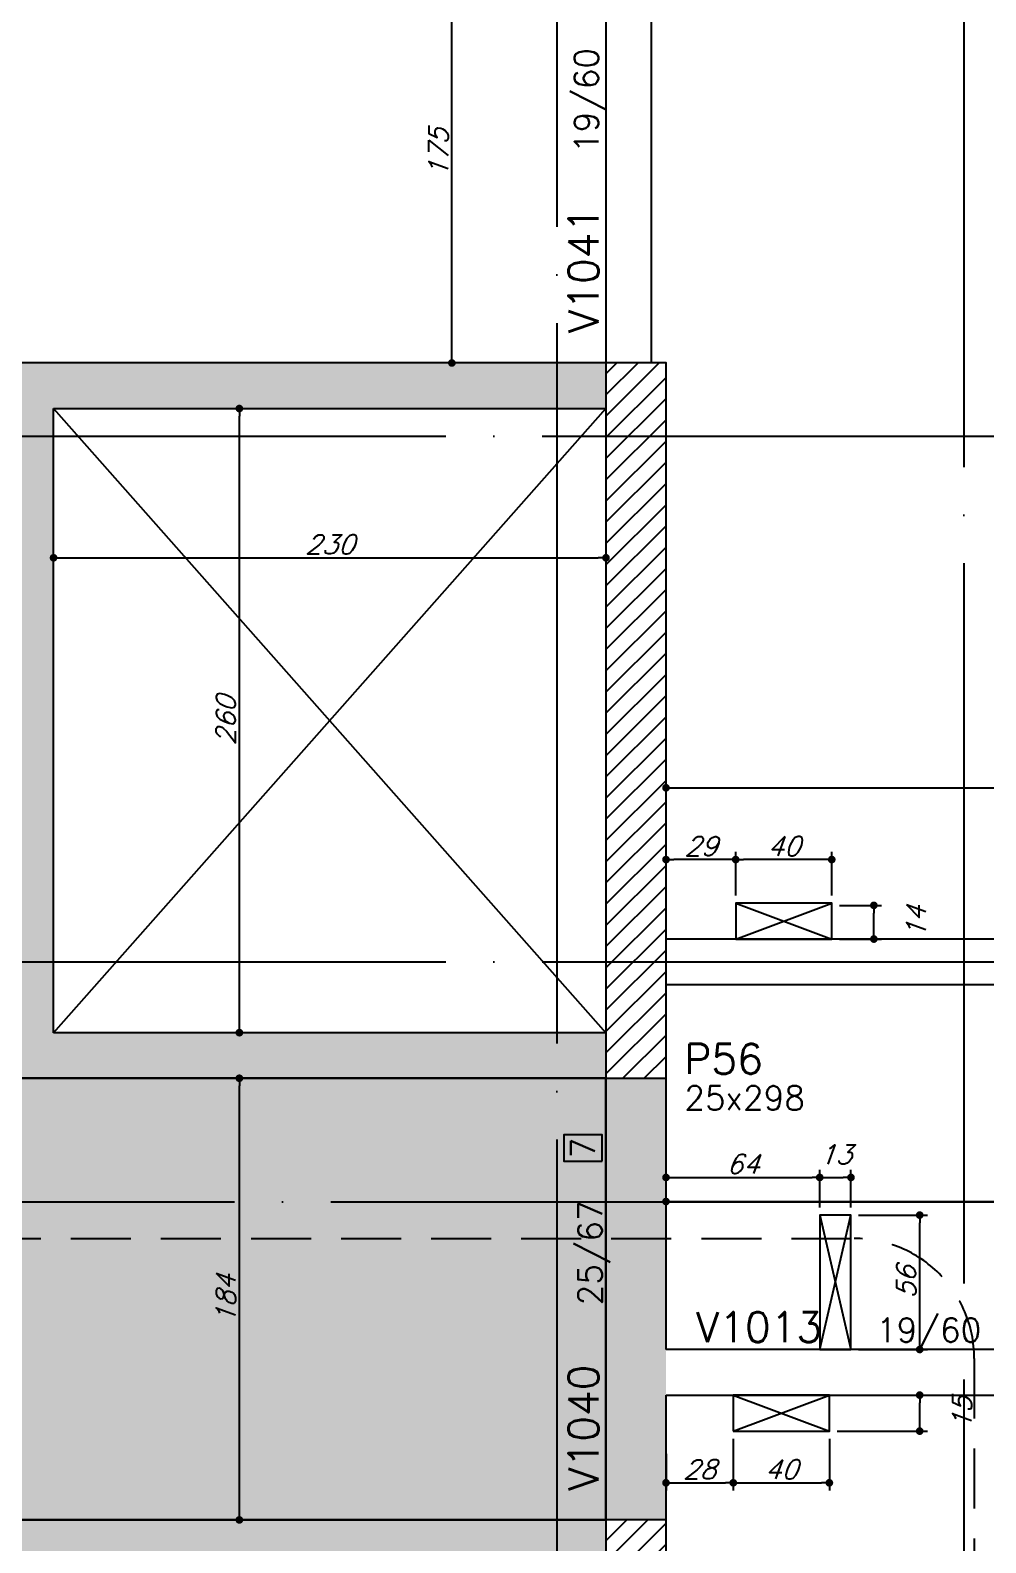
# Model space of a CAD drawing. Extents: x -4723 to 4922, y -2048 to 2452.
# Drawn here: x -1479 to -1081, y 413 to 1043 of the extents above; entities that cross this region are included whole.
import ezdxf
from ezdxf.enums import TextEntityAlignment as Align

# ---------------------------------------------------------------- set-up
doc = ezdxf.new("R2010")
doc.units = 0
doc.header["$LTSCALE"] = 50
doc.header["$MEASUREMENT"] = 0
doc.linetypes.add('DASHED', pattern=[0.75, 0.5, -0.25])
doc.linetypes.add('EIXO', pattern=[6.8, 6, -0.4, 0, -0.4])
doc.layers.get('0').update_dxf_attribs({"linetype": 'CONTINUOUS'})
doc.layers.get('DEFPOINTS').update_dxf_attribs({"linetype": 'CONTINUOUS'})
for name, color, linetype in [('242', 3, 'CONTINUOUS'), ('F-AUX-RED', 1, 'CONTINUOUS'), ('F-COTAS', 106, 'CONTINUOUS'), ('F-COTAS-FUROS', 50, 'CONTINUOUS'), ('F-EIXO', 12, 'EIXO'), ('F-LAJES-R', 254, 'CONTINUOUS'), ('F-PILARES-DIM', 172, 'CONTINUOUS'), ('F-PILARES-HACH', 174, 'CONTINUOUS'), ('F-PILARES-NOME', 170, 'CONTINUOUS'), ('F-PILARES-S', 170, 'CONTINUOUS'), ('F-TEXTO', 6, 'CONTINUOUS'), ('F-VIGAS', 3, 'CONTINUOUS'), ('F-VIGAS-DIM', 2, 'CONTINUOUS'), ('F-VIGAS-NOME', 4, 'CONTINUOUS'), ('F-VÃO', 1, 'CONTINUOUS')]:
    doc.layers.add(name, color=color, linetype=linetype)
doc.layers.add('F-DESNIVEL-2', color=7, linetype='CONTINUOUS', true_color=0xffd1e8)
doc.styles.add('CP-TEXT-INCL', font='simplex.shx', dxfattribs={"oblique": 20})
doc.styles.add('MCP', font='simplex.shx')
doc.styles.add('ROMANS', font='simplex.shx')
doc.dimstyles.new('CP-COTAS-50', dxfattribs={"dimscale": 0.64, "dimtxt": 12.5, "dimasz": 5, "dimexe": 5, "dimexo": 5, "dimgap": 2.5, "dimtad": 1, "dimdec": 1, "dimdsep": 46, "dimtxsty": 'CP-TEXT-INCL', "dimblk1": 'DOT', "dimblk2": 'DOT', "dimsah": 1, "dimcen": 9, "dimclrd": 256, "dimclre": 256, "dimclrt": 256, "dimadec": 0, "dimazin": 0, "dimtfac": 1, "dimtdec": 1, "dimtmove": 2, "dimatfit": 3, "dimldrblk": 'DOT', "dimfxl": 0, "dimtolj": 1, "dimarcsym": 0})

# ---------------------------------------------------------------- blocks, each defined once
blk = doc.blocks.new('*U9')
at = {"layer": 'F-VIGAS-DIM', "color": 1}
blk.add_lwpolyline([(0, 0), (11, 0), (11, 16), (0, 16)], close=True, dxfattribs=at)
at = {"layer": 'F-VIGAS-DIM', "style": 'MCP'}
blk.add_attdef('DIM', text='', height=10, dxfattribs=at).set_placement((5.5, 8), align=Align.MIDDLE_CENTER)
blk = doc.blocks.new('*U47')
at = {"layer": 'F-EIXO'}
blk.add_line((0, 0), (7197, 0), dxfattribs=at)
at = {"layer": 'F-TEXTO', "style": 'ROMANS'}
blk.add_attdef('EIXO', text='', height=17.5, dxfattribs=at).set_placement((-28.2072, 0), align=Align.MIDDLE_CENTER)
blk = doc.blocks.new('*U48')
at = {"layer": 'F-EIXO'}
blk.add_line((0, 0), (7285, 0), dxfattribs=at)
at = {"layer": 'F-TEXTO', "style": 'ROMANS'}
blk.add_attdef('EIXO', text='', height=17.5, dxfattribs=at).set_placement((-28.2072, 0), align=Align.MIDDLE_CENTER)
blk = doc.blocks.new('*U51')
at = {"layer": 'F-EIXO'}
blk.add_line((0, 0), (7197, 0), dxfattribs=at)
at = {"layer": 'F-TEXTO', "style": 'ROMANS'}
blk.add_attdef('EIXO', text='', height=17.5, dxfattribs=at).set_placement((-28.2072, 0), align=Align.MIDDLE_CENTER)
blk = doc.blocks.new('*U37')
at = {"layer": 'F-EIXO'}
blk.add_line((0, 0), (0, -2655), dxfattribs=at)
at = {"layer": 'F-TEXTO', "style": 'ROMANS'}
blk.add_attdef('EIXO', text='', height=17.5, rotation=360, dxfattribs=at).set_placement((0, 28.21), align=Align.MIDDLE_CENTER)
blk = doc.blocks.new('*U46')
at = {"layer": 'F-EIXO'}
blk.add_line((0, 0), (0, -2755), dxfattribs=at)
at = {"layer": 'F-TEXTO', "style": 'ROMANS'}
blk.add_attdef('EIXO', text='', height=17.5, rotation=360, dxfattribs=at).set_placement((0, 28.2072), align=Align.MIDDLE_CENTER)
blk = doc.blocks.new('_DOT')
at = {"color": 0, "linetype": 'ByBlock'}
blk.add_line((-0.5, 0), (-1, 0), dxfattribs=at)
at = {"color": 0, "linetype": 'ByBlock', "const_width": 0.5}
blk.add_lwpolyline([(-0.25, 0, 1), (0.25, 0, 1)], format="xyb", close=True, dxfattribs=at)
blk = doc.blocks.new('*D150')
at = {"layer": 'DEFPOINTS', "color": 0, "linetype": 'Continuous', "transparency": 16777216}
for p in [(-1391.65, 606.5), (-1391.65, 606.5), (-1391.65, 422.5)]:
    blk.add_point(p, dxfattribs=at)
at = {"layer": 'F-COTAS', "linetype": 'Continuous', "lineweight": -2, "transparency": 16777216}
blk.add_line((-1391.65, 425.7), (-1391.65, 603.3), dxfattribs=at)
at = {"layer": 'F-COTAS', "linetype": 'Continuous', "lineweight": -2, "transparency": 16777216, "xscale": 3.2, "yscale": 3.2, "zscale": 3.2}
for p, rotation in [((-1391.65, 606.5), 90), ((-1391.65, 422.5), 270)]:
    blk.add_blockref('_DOT', p, dxfattribs=dict(at, rotation=rotation))
at = {"layer": 'F-COTAS', "linetype": 'Continuous', "transparency": 16777216, "insert": (-1397.25, 514.5), "char_height": 8, "attachment_point": 5, "rotation": 90, "style": 'CP-TEXT-INCL'}
blk.add_mtext('\\A1;184', dxfattribs=at)
blk = doc.blocks.new('*D151')
at = {"layer": 'DEFPOINTS', "color": 0, "linetype": 'Continuous', "transparency": 16777216}
for p in [(-1391.65, 885.5), (-1391.65, 885.5), (-1391.65, 625.5)]:
    blk.add_point(p, dxfattribs=at)
at = {"layer": 'F-COTAS', "linetype": 'Continuous', "lineweight": -2, "transparency": 16777216}
blk.add_line((-1391.65, 628.7), (-1391.65, 882.3), dxfattribs=at)
at = {"layer": 'F-COTAS', "linetype": 'Continuous', "lineweight": -2, "transparency": 16777216, "xscale": 3.2, "yscale": 3.2, "zscale": 3.2}
for p, rotation in [((-1391.65, 885.5), 90), ((-1391.65, 625.5), 270)]:
    blk.add_blockref('_DOT', p, dxfattribs=dict(at, rotation=rotation))
at = {"layer": 'F-COTAS', "linetype": 'Continuous', "transparency": 16777216, "insert": (-1397.25, 755.5), "char_height": 8, "attachment_point": 5, "rotation": 90, "style": 'CP-TEXT-INCL'}
blk.add_mtext('\\A1;260', dxfattribs=at)
blk = doc.blocks.new('*D235')
at = {"layer": 'DEFPOINTS', "color": 0, "linetype": 'Continuous', "transparency": 16777216}
for p in [(-1469, 823.33), (-1239, 823.33), (-1239, 823.33)]:
    blk.add_point(p, dxfattribs=at)
at = {"layer": 'F-COTAS', "linetype": 'Continuous', "lineweight": -2, "transparency": 16777216}
blk.add_line((-1465.8, 823.33), (-1242.2, 823.33), dxfattribs=at)
at = {"layer": 'F-COTAS', "linetype": 'Continuous', "lineweight": -2, "transparency": 16777216, "xscale": 3.2, "yscale": 3.2, "zscale": 3.2, "rotation": 180}
blk.add_blockref('_DOT', (-1469, 823.33), dxfattribs=at)
at = {"layer": 'F-COTAS', "linetype": 'Continuous', "lineweight": -2, "transparency": 16777216, "xscale": 3.2, "yscale": 3.2, "zscale": 3.2}
blk.add_blockref('_DOT', (-1239, 823.33), dxfattribs=at)
at = {"layer": 'F-COTAS', "linetype": 'Continuous', "transparency": 16777216, "insert": (-1354, 828.93), "char_height": 8, "attachment_point": 5, "style": 'CP-TEXT-INCL'}
blk.add_mtext('\\A1;230', dxfattribs=at)
blk = doc.blocks.new('*D248')
at = {"layer": 'DEFPOINTS', "color": 0, "linetype": 'Continuous', "transparency": 16777216}
for p in [(-559, 555.16), (-559, 555.16), (-1214, 545.16)]:
    blk.add_point(p, dxfattribs=at)
at = {"layer": 'F-COTAS', "linetype": 'Continuous', "lineweight": -2, "transparency": 16777216}
for p, q in [((-1214, 548.36), (-1214, 558.36)), ((-1210.8, 555.16), (-562.2, 555.16))]:
    blk.add_line(p, q, dxfattribs=at)
at = {"layer": 'F-COTAS', "linetype": 'Continuous', "lineweight": -2, "transparency": 16777216, "xscale": 3.2, "yscale": 3.2, "zscale": 3.2, "rotation": 180}
blk.add_blockref('_DOT', (-1214, 555.16), dxfattribs=at)
at = {"layer": 'F-COTAS', "linetype": 'Continuous', "lineweight": -2, "transparency": 16777216, "xscale": 3.2, "yscale": 3.2, "zscale": 3.2}
blk.add_blockref('_DOT', (-559, 555.16), dxfattribs=at)
at = {"layer": 'F-COTAS', "linetype": 'Continuous', "transparency": 16777216, "insert": (-886.5, 560.76), "char_height": 8, "attachment_point": 5, "style": 'CP-TEXT-INCL'}
blk.add_mtext('\\A1;655', dxfattribs=at)
blk = doc.blocks.new('*D258')
at = {"layer": 'DEFPOINTS', "color": 0, "linetype": 'Continuous', "transparency": 16777216}
for p in [(-1214, 727.51), (-562, 727.51), (-562, 727.51)]:
    blk.add_point(p, dxfattribs=at)
at = {"layer": 'F-COTAS', "linetype": 'Continuous', "lineweight": -2, "transparency": 16777216}
blk.add_line((-1210.8, 727.51), (-565.2, 727.51), dxfattribs=at)
at = {"layer": 'F-COTAS', "linetype": 'Continuous', "lineweight": -2, "transparency": 16777216, "xscale": 3.2, "yscale": 3.2, "zscale": 3.2, "rotation": 180}
blk.add_blockref('_DOT', (-1214, 727.51), dxfattribs=at)
at = {"layer": 'F-COTAS', "linetype": 'Continuous', "lineweight": -2, "transparency": 16777216, "xscale": 3.2, "yscale": 3.2, "zscale": 3.2}
blk.add_blockref('_DOT', (-562, 727.51), dxfattribs=at)
at = {"layer": 'F-COTAS', "linetype": 'Continuous', "transparency": 16777216, "insert": (-888, 733.11), "char_height": 8, "attachment_point": 5, "style": 'CP-TEXT-INCL'}
blk.add_mtext('\\A1;652', dxfattribs=at)
blk = doc.blocks.new('*U399')
at = {"layer": 'F-VÃO'}
for p, q in [((0, 0), (40, 15)), ((0, 15), (40, 0))]:
    blk.add_line(p, q, dxfattribs=at)
at = {"layer": 'F-VÃO', "color": 3}
blk.add_lwpolyline([(0, 0), (40, 0), (40, 15), (0, 15)], close=True, dxfattribs=at)
blk = doc.blocks.new('*D408')
at = {"layer": 'DEFPOINTS', "color": 0, "linetype": 'Continuous', "transparency": 16777216}
for p in [(-1303.17, 1079.5), (-1254, 1079.5), (-1273.18, 904.5)]:
    blk.add_point(p, dxfattribs=at)
at = {"layer": 'F-COTAS-FUROS', "linetype": 'Continuous', "lineweight": -2, "transparency": 16777216}
for p, q in [((-1257.2, 1079.5), (-1306.37, 1079.5)), ((-1303.17, 907.7), (-1303.17, 1076.3)), ((-1276.38, 904.5), (-1306.37, 904.5))]:
    blk.add_line(p, q, dxfattribs=at)
at = {"layer": 'F-COTAS-FUROS', "linetype": 'Continuous', "lineweight": -2, "transparency": 16777216, "xscale": 3.2, "yscale": 3.2, "zscale": 3.2}
for p, rotation in [((-1303.17, 1079.5), 90), ((-1303.17, 904.5), 270)]:
    blk.add_blockref('_DOT', p, dxfattribs=dict(at, rotation=rotation))
at = {"layer": 'F-COTAS-FUROS', "linetype": 'Continuous', "transparency": 16777216, "insert": (-1308.77, 992), "char_height": 8, "attachment_point": 5, "rotation": 90, "style": 'CP-TEXT-INCL'}
blk.add_mtext('\\A1;175', dxfattribs=at)
blk = doc.blocks.new('*U371')
at = {"layer": 'F-VÃO'}
for p, q in [((0, 0), (40, 15)), ((0, 15), (40, 0))]:
    blk.add_line(p, q, dxfattribs=at)
at = {"layer": 'F-VÃO', "color": 3}
blk.add_lwpolyline([(0, 0), (40, 0), (40, 15), (0, 15)], close=True, dxfattribs=at)
blk = doc.blocks.new('*U417')
at = {"layer": 'F-VÃO'}
for p, q in [((0, 0), (13, 56)), ((0, 56), (13, 0))]:
    blk.add_line(p, q, dxfattribs=at)
at = {"layer": 'F-VÃO', "color": 3}
blk.add_lwpolyline([(0, 0), (13, 0), (13, 56), (0, 56)], close=True, dxfattribs=at)
blk = doc.blocks.new('*D424')
at = {"layer": 'DEFPOINTS', "color": 0, "linetype": 'Continuous', "transparency": 16777216}
for p in [(-1137, 549.5), (-1108.38, 549.5), (-1137, 493.5)]:
    blk.add_point(p, dxfattribs=at)
at = {"layer": 'F-COTAS-FUROS', "linetype": 'Continuous', "lineweight": -2, "transparency": 16777216}
for p, q in [((-1133.8, 549.5), (-1105.18, 549.5)), ((-1108.38, 496.7), (-1108.38, 546.3)), ((-1133.8, 493.5), (-1105.18, 493.5))]:
    blk.add_line(p, q, dxfattribs=at)
at = {"layer": 'F-COTAS-FUROS', "linetype": 'Continuous', "lineweight": -2, "transparency": 16777216, "xscale": 3.2, "yscale": 3.2, "zscale": 3.2}
for p, rotation in [((-1108.38, 549.5), 90), ((-1108.38, 493.5), 270)]:
    blk.add_blockref('_DOT', p, dxfattribs=dict(at, rotation=rotation))
at = {"layer": 'F-COTAS-FUROS', "linetype": 'Continuous', "transparency": 16777216, "insert": (-1113.98, 521.5), "char_height": 8, "attachment_point": 5, "rotation": 90, "style": 'CP-TEXT-INCL'}
blk.add_mtext('\\A1;56', dxfattribs=at)
blk = doc.blocks.new('*D425')
at = {"layer": 'DEFPOINTS', "color": 0, "linetype": 'Continuous', "transparency": 16777216}
for p in [(-1186, 459.5), (-1214, 453.3), (-1186, 437.97)]:
    blk.add_point(p, dxfattribs=at)
at = {"layer": 'F-COTAS-FUROS', "linetype": 'Continuous', "lineweight": -2, "transparency": 16777216}
for p, q in [((-1186, 456.3), (-1186, 434.77)), ((-1214, 450.1), (-1214, 434.77)), ((-1210.8, 437.97), (-1189.2, 437.97))]:
    blk.add_line(p, q, dxfattribs=at)
at = {"layer": 'F-COTAS-FUROS', "linetype": 'Continuous', "lineweight": -2, "transparency": 16777216, "xscale": 3.2, "yscale": 3.2, "zscale": 3.2, "rotation": 180}
blk.add_blockref('_DOT', (-1214, 437.97), dxfattribs=at)
at = {"layer": 'F-COTAS-FUROS', "linetype": 'Continuous', "lineweight": -2, "transparency": 16777216, "xscale": 3.2, "yscale": 3.2, "zscale": 3.2}
blk.add_blockref('_DOT', (-1186, 437.97), dxfattribs=at)
at = {"layer": 'F-COTAS-FUROS', "linetype": 'Continuous', "transparency": 16777216, "insert": (-1200, 443.57), "char_height": 8, "attachment_point": 5, "style": 'CP-TEXT-INCL'}
blk.add_mtext('\\A1;28', dxfattribs=at)
blk = doc.blocks.new('*D426')
at = {"layer": 'DEFPOINTS', "color": 0, "linetype": 'Continuous', "transparency": 16777216}
for p in [(-1186, 459.5), (-1146, 459.5), (-1146, 437.97)]:
    blk.add_point(p, dxfattribs=at)
at = {"layer": 'F-COTAS-FUROS', "linetype": 'Continuous', "lineweight": -2, "transparency": 16777216}
for p, q in [((-1186, 456.3), (-1186, 434.77)), ((-1146, 456.3), (-1146, 434.77)), ((-1182.8, 437.97), (-1149.2, 437.97))]:
    blk.add_line(p, q, dxfattribs=at)
at = {"layer": 'F-COTAS-FUROS', "linetype": 'Continuous', "lineweight": -2, "transparency": 16777216, "xscale": 3.2, "yscale": 3.2, "zscale": 3.2, "rotation": 180}
blk.add_blockref('_DOT', (-1186, 437.97), dxfattribs=at)
at = {"layer": 'F-COTAS-FUROS', "linetype": 'Continuous', "lineweight": -2, "transparency": 16777216, "xscale": 3.2, "yscale": 3.2, "zscale": 3.2}
blk.add_blockref('_DOT', (-1146, 437.97), dxfattribs=at)
at = {"layer": 'F-COTAS-FUROS', "linetype": 'Continuous', "transparency": 16777216, "insert": (-1166, 443.57), "char_height": 8, "attachment_point": 5, "style": 'CP-TEXT-INCL'}
blk.add_mtext('\\A1;40', dxfattribs=at)
blk = doc.blocks.new('*D427')
at = {"layer": 'DEFPOINTS', "color": 0, "linetype": 'Continuous', "transparency": 16777216}
for p in [(-1135.52, 474.5), (-1108.38, 474.5), (-1146, 459.5)]:
    blk.add_point(p, dxfattribs=at)
at = {"layer": 'F-COTAS-FUROS', "linetype": 'Continuous', "lineweight": -2, "transparency": 16777216}
for p, q in [((-1132.32, 474.5), (-1105.18, 474.5)), ((-1108.38, 462.7), (-1108.38, 471.3)), ((-1142.8, 459.5), (-1105.18, 459.5))]:
    blk.add_line(p, q, dxfattribs=at)
at = {"layer": 'F-COTAS-FUROS', "linetype": 'Continuous', "lineweight": -2, "transparency": 16777216, "xscale": 3.2, "yscale": 3.2, "zscale": 3.2}
for p, rotation in [((-1108.38, 474.5), 90), ((-1108.38, 459.5), 270)]:
    blk.add_blockref('_DOT', p, dxfattribs=dict(at, rotation=rotation))
at = {"layer": 'F-COTAS-FUROS', "linetype": 'Continuous', "transparency": 16777216, "insert": (-1090.78, 467), "char_height": 8, "attachment_point": 5, "rotation": 90, "style": 'CP-TEXT-INCL'}
blk.add_mtext('\\A1;15', dxfattribs=at)
blk = doc.blocks.new('*D486')
at = {"layer": 'DEFPOINTS', "color": 0, "linetype": 'Continuous', "transparency": 16777216}
for p in [(-1185, 697.61), (-1185, 679.5), (-1145, 679.5)]:
    blk.add_point(p, dxfattribs=at)
at = {"layer": 'F-COTAS-FUROS', "linetype": 'Continuous', "lineweight": -2, "transparency": 16777216}
for p, q in [((-1185, 682.7), (-1185, 700.81)), ((-1145, 682.7), (-1145, 700.81)), ((-1148.2, 697.61), (-1181.8, 697.61))]:
    blk.add_line(p, q, dxfattribs=at)
at = {"layer": 'F-COTAS-FUROS', "linetype": 'Continuous', "lineweight": -2, "transparency": 16777216, "xscale": 3.2, "yscale": 3.2, "zscale": 3.2, "rotation": 180}
blk.add_blockref('_DOT', (-1185, 697.61), dxfattribs=at)
at = {"layer": 'F-COTAS-FUROS', "linetype": 'Continuous', "lineweight": -2, "transparency": 16777216, "xscale": 3.2, "yscale": 3.2, "zscale": 3.2}
blk.add_blockref('_DOT', (-1145, 697.61), dxfattribs=at)
at = {"layer": 'F-COTAS-FUROS', "linetype": 'Continuous', "transparency": 16777216, "insert": (-1165, 703.21), "char_height": 8, "attachment_point": 5, "style": 'CP-TEXT-INCL'}
blk.add_mtext('\\A1;40', dxfattribs=at)
blk = doc.blocks.new('*D487')
at = {"layer": 'DEFPOINTS', "color": 0, "linetype": 'Continuous', "transparency": 16777216}
for p in [(-1214, 697.61), (-1214, 688.11), (-1185, 679.5)]:
    blk.add_point(p, dxfattribs=at)
at = {"layer": 'F-COTAS-FUROS', "linetype": 'Continuous', "lineweight": -2, "transparency": 16777216}
for p, q in [((-1214, 691.31), (-1214, 700.81)), ((-1185, 682.7), (-1185, 700.81)), ((-1188.2, 697.61), (-1210.8, 697.61))]:
    blk.add_line(p, q, dxfattribs=at)
at = {"layer": 'F-COTAS-FUROS', "linetype": 'Continuous', "lineweight": -2, "transparency": 16777216, "xscale": 3.2, "yscale": 3.2, "zscale": 3.2, "rotation": 180}
blk.add_blockref('_DOT', (-1214, 697.61), dxfattribs=at)
at = {"layer": 'F-COTAS-FUROS', "linetype": 'Continuous', "lineweight": -2, "transparency": 16777216, "xscale": 3.2, "yscale": 3.2, "zscale": 3.2}
blk.add_blockref('_DOT', (-1185, 697.61), dxfattribs=at)
at = {"layer": 'F-COTAS-FUROS', "linetype": 'Continuous', "transparency": 16777216, "insert": (-1199.5, 703.21), "char_height": 8, "attachment_point": 5, "style": 'CP-TEXT-INCL'}
blk.add_mtext('\\A1;29', dxfattribs=at)
blk = doc.blocks.new('*D488')
at = {"layer": 'DEFPOINTS', "color": 0, "linetype": 'Continuous', "transparency": 16777216}
for p in [(-1145, 678.53), (-1127.47, 678.53), (-1145, 664.5)]:
    blk.add_point(p, dxfattribs=at)
at = {"layer": 'F-COTAS-FUROS', "linetype": 'Continuous', "lineweight": -2, "transparency": 16777216}
for p, q in [((-1141.8, 678.53), (-1124.27, 678.53)), ((-1127.47, 667.7), (-1127.47, 675.33)), ((-1141.8, 664.5), (-1124.27, 664.5))]:
    blk.add_line(p, q, dxfattribs=at)
at = {"layer": 'F-COTAS-FUROS', "linetype": 'Continuous', "lineweight": -2, "transparency": 16777216, "xscale": 3.2, "yscale": 3.2, "zscale": 3.2}
for p, rotation in [((-1127.47, 678.53), 90), ((-1127.47, 664.5), 270)]:
    blk.add_blockref('_DOT', p, dxfattribs=dict(at, rotation=rotation))
at = {"layer": 'F-COTAS-FUROS', "linetype": 'Continuous', "transparency": 16777216, "insert": (-1109.87, 671.52), "char_height": 8, "attachment_point": 5, "rotation": 90, "style": 'CP-TEXT-INCL'}
blk.add_mtext('\\A1;14', dxfattribs=at)
blk = doc.blocks.new('*D509')
at = {"layer": 'DEFPOINTS', "color": 0, "linetype": 'Continuous', "transparency": 16777216}
for p in [(-1150, 565.18), (-1214, 550), (-1150, 549.5)]:
    blk.add_point(p, dxfattribs=at)
at = {"layer": 'F-COTAS-FUROS', "linetype": 'Continuous', "lineweight": -2, "transparency": 16777216}
for p, q in [((-1214, 553.2), (-1214, 568.38)), ((-1150, 552.7), (-1150, 568.38)), ((-1210.8, 565.18), (-1153.2, 565.18))]:
    blk.add_line(p, q, dxfattribs=at)
at = {"layer": 'F-COTAS-FUROS', "linetype": 'Continuous', "lineweight": -2, "transparency": 16777216, "xscale": 3.2, "yscale": 3.2, "zscale": 3.2, "rotation": 180}
blk.add_blockref('_DOT', (-1214, 565.18), dxfattribs=at)
at = {"layer": 'F-COTAS-FUROS', "linetype": 'Continuous', "lineweight": -2, "transparency": 16777216, "xscale": 3.2, "yscale": 3.2, "zscale": 3.2}
blk.add_blockref('_DOT', (-1150, 565.18), dxfattribs=at)
at = {"layer": 'F-COTAS-FUROS', "linetype": 'Continuous', "transparency": 16777216, "insert": (-1182, 570.78), "char_height": 8, "attachment_point": 5, "style": 'CP-TEXT-INCL'}
blk.add_mtext('\\A1;64', dxfattribs=at)
blk = doc.blocks.new('*D510')
at = {"layer": 'DEFPOINTS', "color": 0, "linetype": 'Continuous', "transparency": 16777216}
for p in [(-1137, 565.18), (-1150, 549.5), (-1137, 549.5)]:
    blk.add_point(p, dxfattribs=at)
at = {"layer": 'F-COTAS-FUROS', "linetype": 'Continuous', "lineweight": -2, "transparency": 16777216}
for p, q in [((-1150, 552.7), (-1150, 568.38)), ((-1137, 552.7), (-1137, 568.38)), ((-1146.8, 565.18), (-1140.2, 565.18))]:
    blk.add_line(p, q, dxfattribs=at)
at = {"layer": 'F-COTAS-FUROS', "linetype": 'Continuous', "lineweight": -2, "transparency": 16777216, "xscale": 3.2, "yscale": 3.2, "zscale": 3.2, "rotation": 180}
blk.add_blockref('_DOT', (-1150, 565.18), dxfattribs=at)
at = {"layer": 'F-COTAS-FUROS', "linetype": 'Continuous', "lineweight": -2, "transparency": 16777216, "xscale": 3.2, "yscale": 3.2, "zscale": 3.2}
blk.add_blockref('_DOT', (-1137, 565.18), dxfattribs=at)
at = {"layer": 'F-COTAS-FUROS', "linetype": 'Continuous', "transparency": 16777216, "insert": (-1143.5, 574.78), "char_height": 8, "attachment_point": 5, "style": 'CP-TEXT-INCL'}
blk.add_mtext('\\A1;13', dxfattribs=at)

msp = doc.modelspace()

# ---------------------------------------------------------------- hatches: boundary and pattern name
at = {"layer": 'F-PILARES-HACH', "linetype": 'Continuous'}
h = msp.add_hatch(dxfattribs=at)
h.set_pattern_fill('ANSI31', color=256, scale=50, style=0)
h.paths.add_polyline_path([(-1239, 606.5), (-1214, 606.5), (-1214, 904.5), (-1239, 904.5)], flags=16)
h = msp.add_hatch(dxfattribs=at)
h.set_pattern_fill('ANSI31', color=256, scale=50, style=0)
h.paths.add_polyline_path([(-1239, 127), (-1214, 127), (-1214, 422.5), (-1239, 422.5)], flags=16)

# ---------------------------------------------------------------- linework, layer by layer
at = {"layer": '242', "linetype": 'Continuous'}
msp.add_line((-1226.5, 755.5), (-1226.5, 755.5), dxfattribs=at)
at = {"layer": 'F-AUX-RED', "color": 4, "linetype": 'DASHED'}
msp.add_lwpolyline([(-1949.29405, 539.75794), (-1135.67345, 539.75794, -0.414213562), (-1085.67345, 489.75794), (-1085.67345, 95.46929, -0.414213562), (-1135.67345, 45.46929), (-1949.29405, 45.46929, -0.414213562), (-1999.29405, 95.46929), (-1999.29405, 489.75794, -0.414213562)], format="xyb", close=True, dxfattribs=at)
at = {"layer": 'F-DESNIVEL-2', "linetype": 'Continuous'}
for points in [[(-1722.5, 885.5), (-1476, 885.5), (-1476, 904.5)], [(-1722.5, 885.5), (-1476, 904.5), (-1722.5, 904.5)], [(-1476, 885.5), (-1239.1, 885.5), (-1239.1, 904.5)], [(-1476, 885.5), (-1239.1, 904.5), (-1476, 904.5)], [(-1476, 885.5), (-1476, 904.5), (-1476, 885.5)], [(-1469, 625.5), (-1469, 885.5), (-1483, 885.5)], [(-1469, 625.5), (-1483, 885.5), (-1483, 625.5)], [(-1722.5, 606.5), (-1476, 606.5), (-1476, 625.5)], [(-1722.5, 606.5), (-1476, 625.5), (-1722.5, 625.5)], [(-1469, 625.5), (-1483, 625.5), (-1469, 625.5)], [(-1476, 606.5), (-1239.1, 606.5), (-1239.1, 625.5)], [(-1476, 606.5), (-1239.1, 625.5), (-1476, 625.5)], [(-1476, 606.5), (-1476, 625.5), (-1476, 606.5)], [(-1924.5, 606.5), (-1924.5, 422.5), (-1308.5, 422.5)], [(-1924.5, 606.5), (-1308.5, 422.5), (-1924.5, 606.5)], [(-1924.5, 606.5), (-1308.5, 422.5), (-1239, 422.5)], [(-1924.5, 606.5), (-1239, 422.5), (-1924.5, 606.5)], [(-1924.5, 606.5), (-1239, 422.5), (-1239, 484)], [(-1924.5, 606.5), (-1239, 484), (-1924.5, 606.5)], [(-1924.5, 606.5), (-1239, 484), (-1239, 606.5)], [(-1924.5, 606.5), (-1239, 606.5), (-1924.5, 606.5)], [(-1214, 484), (-1214, 606.4), (-1239, 606.4)], [(-1214, 484), (-1239, 606.4), (-1239, 484)], [(-1214, 484), (-1239, 484), (-1239, 422.6)], [(-1214, 484), (-1239, 422.6), (-1214, 422.6)], [(-1214, 484), (-1239, 484), (-1214, 484)], [(-1214, 484), (-1214, 422.6), (-1214, 484)], [(-1308.5, 403.5), (-1308.5, 422.5), (-1924.4, 422.5)], [(-1308.5, 403.5), (-1924.4, 422.5), (-1924.4, 403.5)], [(-1308.5, 403.5), (-1239.1, 403.5), (-1239.1, 422.5)], [(-1308.5, 403.5), (-1239.1, 422.5), (-1308.5, 422.5)], [(-1308.5, 403.5), (-1308.5, 422.5), (-1308.5, 403.5)]]:
    msp.add_solid(points, dxfattribs=at)
at = {"layer": 'F-LAJES-R', "linetype": 'Continuous'}
msp.add_lwpolyline([(-1924.5, 606.5), (-1924.5, 422.5), (-1308.5, 422.5), (-1239, 422.5), (-1239, 484), (-1239, 606.5), (-1476, 606.5), (-1722.5, 606.5), (-1924.5, 606.5)], dxfattribs=at)
at = {"layer": 'F-PILARES-S', "linetype": 'Continuous'}
for points in [[(-1239, 606.5), (-1214, 606.5), (-1214, 904.5), (-1239, 904.5), (-1239, 606.5)], [(-1239, 127), (-1214, 127), (-1214, 422.5), (-1239, 422.5), (-1239, 127)]]:
    msp.add_lwpolyline(points, dxfattribs=at)
at = {"layer": 'F-VIGAS'}
for points in [[(-1239, 1215.5), (-1239, 904.5)], [(-1220, 904.5), (-1220, 1215.5)], [(-1476, 904.5), (-1722.5, 904.5)], [(-1239, 904.5), (-1476, 904.5)], [(-1469, 885.5), (-1239, 885.5)], [(-1469, 625.5), (-1469, 885.5)], [(-562, 664.5), (-1214, 664.5)], [(-1214, 645.5), (-562, 645.5)], [(-1239, 625.5), (-1469, 625.5)], [(-1722.5, 606.5), (-1476, 606.5)], [(-1476, 606.5), (-1239, 606.5)], [(-1239, 606.5), (-1239, 484)], [(-1214, 493.5), (-1214, 606.5)], [(-559, 493.5), (-1214, 493.5)], [(-1239, 484), (-1239, 422.5)], [(-1214, 474.5), (-559, 474.5)], [(-1214, 422.5), (-1214, 474.5)], [(-1308.5, 422.5), (-1924.5, 422.5)], [(-1239, 422.5), (-1308.5, 422.5)]]:
    msp.add_lwpolyline(points, dxfattribs=at)
at = {"layer": 'F-VÃO'}
for p, q in [((-1469, 625.5), (-1239, 885.5)), ((-1469, 885.5), (-1239, 625.5))]:
    msp.add_line(p, q, dxfattribs=at)

# ---------------------------------------------------------------- block references
at = {"layer": 'F-EIXO', "linetype": 'Continuous'}
for name, p in [('*U46', (-1259.5, 1941.3568)), ('*U37', (-1090, 1841.3568)), ('*U51', (-3646.3202, 874)), ('*U47', (-3646.3202, 655)), ('*U48', (-3734.2742, 555))]:
    msp.add_blockref(name, p, dxfattribs=at)
at = {"layer": 'F-VIGAS-DIM', "linetype": 'Continuous', "rotation": 90}
msp.add_blockref('*U9', (-1240.60693, 571.92775), dxfattribs=at).add_auto_attribs({'DIM': '7'})
at = {"layer": 'F-VÃO', "linetype": 'Continuous'}
for name, p in [('*U399', (-1185, 664.5)), ('*U417', (-1150, 493.5)), ('*U371', (-1186, 459.5))]:
    msp.add_blockref(name, p, dxfattribs=at)

# ---------------------------------------------------------------- texts
at = {"layer": 'F-PILARES-DIM', "linetype": 'Continuous', "style": 'MCP'}
msp.add_text('25x298', height=10, dxfattribs=at).set_placement((-1206.34929, 593.31874))
at = {"layer": 'F-PILARES-NOME', "linetype": 'Continuous', "style": 'MCP'}
msp.add_text('P56', height=12.5, dxfattribs=at).set_placement((-1206.34929, 608.31874))
at = {"layer": 'F-VIGAS-DIM', "linetype": 'Continuous', "style": 'MCP'}
for s, p in [('19/60', (-1242.125, 992)), ('25/67', (-1240.60693, 511.92775))]:
    msp.add_text(s, height=10, rotation=90, dxfattribs=at).set_placement(p)
msp.add_text('19/60', height=10, dxfattribs=at).set_placement((-1126.5, 496.625))
at = {"layer": 'F-VIGAS-NOME', "linetype": 'Continuous', "style": 'MCP'}
for s, p in [('V1041', (-1242.125, 917)), ('V1040', (-1242.125, 434.71712))]:
    msp.add_text(s, height=12.5, rotation=90, dxfattribs=at).set_placement(p)
msp.add_text('V1013', height=12.5, dxfattribs=at).set_placement((-1201.5, 496.625))

# ---------------------------------------------------------------- dimensions: what is measured, and where the dimension line sits
at = {"layer": 'F-COTAS', "linetype": 'Continuous'}
for base, p1, p2, angle, picture, middle in [((-1391.65374, 885.5), (-1391.65374, 625.5), (-1391.65374, 885.5), 270, '*D151', (-1397.25374, 755.5)), ((-1239, 823.33097), (-1469, 823.33097), (-1239, 823.33097), 180, '*D235', (-1354, 828.93097)), ((-562, 727.50599), (-1214, 727.50599), (-562, 727.50599), 180, '*D258', (-888, 733.10599)), ((-1391.65374, 606.5), (-1391.65374, 422.5), (-1391.65374, 606.5), 270, '*D150', (-1397.25374, 514.5)), ((-559, 555.15693), (-1214, 545.15693), (-559, 555.15693), 180, '*D248', (-886.5, 560.75693))]:
    dim = msp.add_linear_dim(base=base, p1=p1, p2=p2, angle=angle, dimstyle='CP-COTAS-50', dxfattribs=at)
    dim.commit()
    dim.dimension.update_dxf_attribs({"geometry": picture, "text_midpoint": middle})
at = {"layer": 'F-COTAS-FUROS', "linetype": 'Continuous'}
for base, p1, p2, picture, middle in [((-1303.17452, 1079.5), (-1273.17891, 904.5), (-1254, 1079.5), '*D408', (-1308.77452, 992)), ((-1127.47142, 678.53332), (-1145, 664.5), (-1145, 678.53332), '*D488', (-1109.87142, 671.51666)), ((-1108.38137, 549.5), (-1137, 493.5), (-1137, 549.5), '*D424', (-1113.98137, 521.5)), ((-1108.38137, 474.5), (-1146, 459.5), (-1135.52352, 474.5), '*D427', (-1090.78137, 467))]:
    dim = msp.add_linear_dim(base=base, p1=p1, p2=p2, angle=90, dimstyle='CP-COTAS-50', override={"dimdec": 0, "dimfxl": 7.5}, dxfattribs=at)
    dim.commit()
    dim.dimension.update_dxf_attribs({"geometry": picture, "text_midpoint": middle})
for base, p1, p2, picture, middle in [((-1214, 697.60898), (-1185, 679.5), (-1214, 688.11493), '*D487', (-1199.5, 703.20898)), ((-1185, 697.60898), (-1145, 679.5), (-1185, 679.5), '*D486', (-1165, 703.20898)), ((-1137, 565.17947), (-1150, 549.5), (-1137, 549.5), '*D510', (-1143.5, 574.77947)), ((-1150, 565.17947), (-1214, 550), (-1150, 549.5), '*D509', (-1182, 570.77947)), ((-1186, 437.97366), (-1214, 453.3), (-1186, 459.5), '*D425', (-1200, 443.57366)), ((-1146, 437.97366), (-1186, 459.5), (-1146, 459.5), '*D426', (-1166, 443.57366))]:
    dim = msp.add_linear_dim(base=base, p1=p1, p2=p2, dimstyle='CP-COTAS-50', override={"dimdec": 0, "dimfxl": 7.5}, dxfattribs=at)
    dim.commit()
    dim.dimension.update_dxf_attribs({"geometry": picture, "text_midpoint": middle})

doc.saveas('drawing.dxf')
